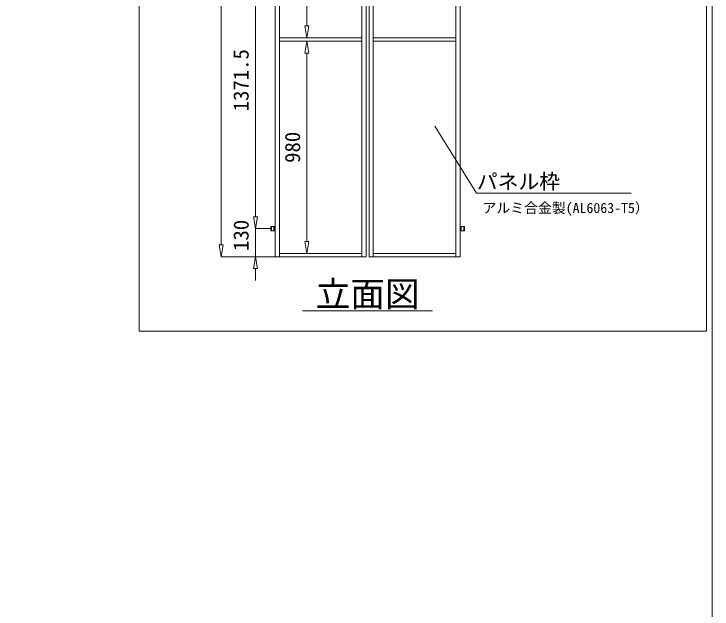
# Model space of a CAD drawing. Units: millimetres, scale not verified. Extents: x -16120 to 16120, y -26100 to 26100.
# Drawn here: x 10925 to 16080, y 8649 to 13047 of the extents above; entities that cross this region are included whole.
import ezdxf
from ezdxf.enums import TextEntityAlignment as Align

# ---------------------------------------------------------------- set-up
doc = ezdxf.new("R2010")
doc.units = ezdxf.units.MM
doc.header["$LTSCALE"] = 150
doc.linetypes.add('DASHED1', pattern=[1.8, 1.2, -0.6])
doc.layers.add('0-A_図面枠', color=134, linetype='Continuous', lineweight=18)
doc.styles.add('ＭＳ ゴシック', font='')
doc.styles.get('ＭＳ ゴシック').set_extended_font_data('MS Gothic')

msp = doc.modelspace()

# ---------------------------------------------------------------- linework, layer by layer
at = {"layer": '0-A_図面枠'}
for p, q in [((12454.3, 15969.5), (12454.3, 11340.7)), ((13087.6, 14351.1), (13087.6, 12959.1)), ((12707.3, 13567.1), (12707.3, 11548.7)), ((13072.9, 12959.1), (13087.6, 12871.1)), ((13072.9, 12959.1), (13102.3, 12959.1)), ((13087.6, 12871.1), (13102.3, 12959.1)), ((12887.6, 12871.1), (13089.2, 12871.1)), ((12887.6, 12845.5), (13089.2, 12845.5)), ((13072.9, 12757.5), (13087.6, 12845.5)), ((13087.6, 12845.5), (13102.3, 12757.5)), ((13072.9, 12757.5), (13102.3, 12757.5)), ((13087.6, 12757.5), (13087.6, 11365.5)), ((14341.4, 11722.1), (15483.4, 11722.1)), ((12707.3, 11548.7), (12707.3, 11636.7)), ((12692.6, 11548.7), (12707.3, 11460.7)), ((12692.6, 11548.7), (12722, 11548.7)), ((12692.6, 11548.7), (12707.3, 11460.7)), ((12692.6, 11548.7), (12722, 11548.7)), ((12707.3, 11460.7), (12722, 11548.7)), ((12707.3, 11460.7), (12722, 11548.7)), ((12820.8, 11460.7), (12705.7, 11460.7)), ((12820.8, 11460.7), (12705.7, 11460.7)), ((12707.3, 11460.7), (12707.3, 11252.7)), ((12848.3, 11476.7), (12848.3, 11444.7)), ((14224.8, 11476.7), (14224.8, 11444.7)), ((13072.9, 11365.5), (13087.6, 11277.5)), ((13072.9, 11365.5), (13102.3, 11365.5)), ((13087.6, 11277.5), (13102.3, 11365.5)), ((12439.6, 11340.7), (12454.3, 11252.7)), ((12439.6, 11340.7), (12469, 11340.7)), ((12454.3, 11252.7), (12469, 11340.7)), ((12852.8, 11252.7), (12452.7, 11252.7)), ((12692.6, 11164.7), (12707.3, 11252.7)), ((12852.8, 11252.7), (12705.7, 11252.7)), ((12707.3, 11252.7), (12722, 11164.7)), ((12887.6, 11277.5), (13089.2, 11277.5)), ((12692.6, 11164.7), (12722, 11164.7)), ((12707.3, 11164.7), (12707.3, 11076.7)), ((13056.6, 10852.7), (14016.6, 10852.7))]:
    msp.add_line(p, q, dxfattribs=at)
at = {"layer": '0-A_図面枠', "linetype": 'DASHED1'}
for p, q in [((12827.2, 11476.7), (12827.2, 11444.7)), ((12844.8, 11476.7), (12844.8, 11444.7)), ((14228.3, 11476.7), (14228.3, 11444.7)), ((14245.9, 11476.7), (14245.9, 11444.7))]:
    msp.add_line(p, q, dxfattribs=at)
at = {"layer": '0-A_図面枠'}
for points in [[(-16120.3, 26100), (16079.7, 26100), (16079.7, 3900), (-16120.3, 3900)], [(11848.1, 17398.1), (16040, 17398.1), (16040, 10702.7), (11848.1, 10702.7)], [(12854.4, 16057.5), (12886, 16057.5), (12886, 11252.7), (12854.4, 11252.7)], [(13526.4, 16057.5), (13494.8, 16057.5), (13494.8, 11252.7), (13526.4, 11252.7)], [(13546.7, 16057.5), (13578.3, 16057.5), (13578.3, 11252.7), (13546.7, 11252.7)], [(14218.7, 16057.5), (14187.1, 16057.5), (14187.1, 11252.7), (14218.7, 11252.7)], [(13494.8, 12871.1), (12886, 12871.1), (12886, 12845.5), (13494.8, 12845.5)], [(13578.3, 12871.1), (14187.1, 12871.1), (14187.1, 12845.5), (13578.3, 12845.5)], [(13494.8, 11252.7), (12886, 11252.7), (12886, 11277.5), (13494.8, 11277.5)], [(13578.3, 11252.7), (14187.1, 11252.7), (14187.1, 11277.5), (13578.3, 11277.5)]]:
    msp.add_lwpolyline(points, close=True, dxfattribs=at)
for points in [[(14032.6, 12218.8), (14340.8, 11722.1), (14341.4, 11722.1)], [(12854.4, 11444.7), (12822.4, 11444.7), (12822.4, 11476.7), (12854.4, 11476.7)], [(14218.7, 11444.7), (14250.7, 11444.7), (14250.7, 11476.7), (14218.7, 11476.7)]]:
    msp.add_lwpolyline(points, dxfattribs=at)

# ---------------------------------------------------------------- texts
at = {"layer": '0-A_図面枠', "style": 'ＭＳ ゴシック'}
for s, p in [('1371.5', (12691.5, 12327.5)), ('980', (13071.8, 11946.3)), ('130', (12691.5, 11295.8))]:
    msp.add_text(s, height=112.6, rotation=90, dxfattribs=at).set_placement(p, align=Align.BOTTOM_LEFT)
for s, height, p in [('パネル枠\u3000\u3000\u3000\u3000\u3000', 112.6, (14343, 11718.3)), ('アルミ合金製(AL6063-T5）', 75.07, (14384.8, 11553.2)), ('立面図', 187.7, (13152.6, 10827.1))]:
    msp.add_text(s, height=height, dxfattribs=at).set_placement(p, align=Align.BOTTOM_LEFT)

doc.saveas('drawing.dxf')
